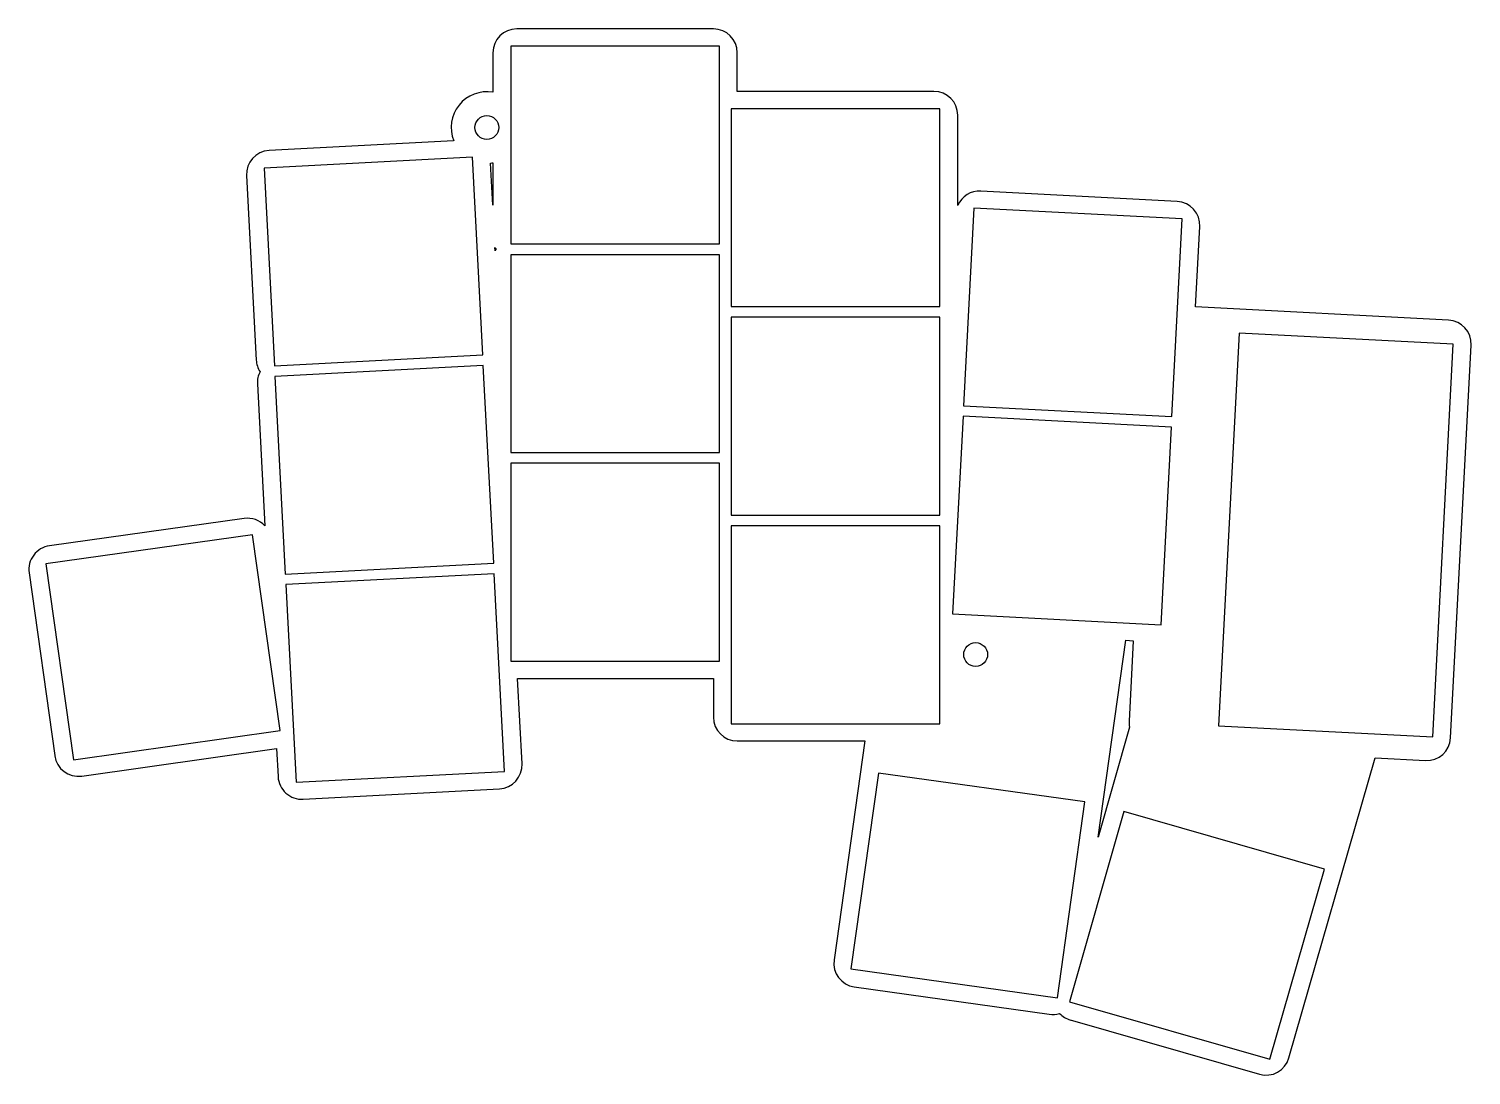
# Model space of a CAD drawing. Header units: millimetres. Extents: x 160 to 281, y -176 to -88.
import ezdxf

# ---------------------------------------------------------------- set-up
doc = ezdxf.new("R2010")
doc.units = ezdxf.units.MM

msp = doc.modelspace()

# ---------------------------------------------------------------- linework, layer by layer
for p, q in [((217.33, -88.16), (200.83, -88.16)), ((198.83, -90.16), (198.83, -93.48)), ((217.83, -89.61), (200.33, -89.61)), ((200.33, -89.61), (200.33, -106.21)), ((217.83, -106.21), (217.83, -89.61)), ((219.33, -93.41), (219.33, -90.16)), ((235.83, -93.41), (219.33, -93.41)), ((236.33, -94.86), (218.83, -94.86)), ((218.83, -94.86), (218.83, -111.46)), ((236.33, -111.46), (236.33, -94.86)), ((237.83, -102.97), (237.83, -95.41)), ((195.54, -97.56), (180.06, -98.37)), ((197.11, -98.93), (179.64, -99.84)), ((197.98, -115.5), (197.11, -98.93)), ((179.64, -99.84), (180.51, -116.42)), ((198.83, -102.96), (198.64, -99.42)), ((198.83, -99.4), (198.83, -102.96)), ((178.17, -100.47), (178.98, -115.95)), ((256.24, -102.64), (239.76, -101.78)), ((239.19, -103.2), (238.32, -119.78)), ((256.66, -104.11), (239.19, -103.2)), ((255.79, -120.69), (256.66, -104.11)), ((257.78, -111.48), (258.13, -104.74)), ((200.33, -106.21), (217.83, -106.21)), ((199.03, -106.79), (199.01, -106.5)), ((217.83, -107.11), (200.33, -107.11)), ((200.33, -107.11), (200.33, -123.71)), ((217.83, -123.71), (217.83, -107.11)), ((218.83, -111.46), (236.33, -111.46)), ((236.33, -112.36), (218.83, -112.36)), ((218.83, -112.36), (218.83, -128.96)), ((236.33, -128.96), (236.33, -112.36)), ((279, -112.59), (257.78, -111.48)), ((261.42, -113.68), (259.69, -146.63)), ((279.39, -114.62), (261.42, -113.68)), ((277.67, -147.57), (279.39, -114.62)), ((279.16, -147.65), (280.89, -114.7)), ((180.51, -116.42), (197.98, -115.5)), ((198.03, -116.4), (180.55, -117.32)), ((180.55, -117.32), (181.42, -133.9)), ((198.9, -132.98), (198.03, -116.4)), ((179.08, -117.95), (179.71, -129.85)), ((238.32, -119.78), (255.79, -120.69)), ((238.27, -120.67), (237.4, -137.25)), ((255.75, -121.59), (238.27, -120.67)), ((254.88, -138.17), (255.75, -121.59)), ((200.33, -123.71), (217.83, -123.71)), ((217.83, -124.61), (200.33, -124.61)), ((200.33, -124.61), (200.33, -141.21)), ((217.83, -141.21), (217.83, -124.61)), ((177.97, -129.24), (161.63, -131.54)), ((218.83, -128.96), (236.33, -128.96)), ((178.67, -130.61), (161.34, -133.04)), ((180.98, -147.04), (178.67, -130.61)), ((236.33, -129.86), (218.83, -129.86)), ((218.83, -129.86), (218.83, -146.46)), ((236.33, -146.46), (236.33, -129.86)), ((161.34, -133.04), (163.65, -149.48)), ((181.42, -133.9), (198.9, -132.98)), ((159.93, -133.79), (162.08, -149.14)), ((198.94, -133.88), (181.47, -134.79)), ((199.81, -150.46), (198.94, -133.88)), ((181.47, -134.79), (182.34, -151.37)), ((237.4, -137.25), (254.88, -138.17)), ((249.6, -155.97), (251.92, -139.46)), ((251.92, -139.46), (252.55, -139.5)), ((252.55, -139.5), (252.2, -146.24)), ((200.33, -141.21), (217.83, -141.21)), ((201.28, -149.83), (200.91, -142.66)), ((200.91, -142.66), (217.33, -142.66)), ((217.33, -142.66), (217.33, -145.91)), ((163.65, -149.48), (180.98, -147.04)), ((218.83, -146.46), (236.33, -146.46)), ((252.24, -146.75), (249.6, -155.97)), ((259.69, -146.63), (277.67, -147.57)), ((164.34, -150.85), (180.68, -148.55)), ((180.69, -148.55), (180.81, -150.9)), ((219.33, -147.91), (230.03, -147.91)), ((230.03, -147.91), (227.45, -166.28)), ((265.61, -174.5), (272.83, -149.32)), ((272.83, -149.32), (277.06, -149.54)), ((182.34, -151.37), (199.81, -150.46)), ((231.17, -150.6), (228.86, -167.03)), ((248.5, -153.03), (231.17, -150.6)), ((182.91, -152.79), (199.39, -151.93)), ((246.19, -169.47), (248.5, -153.03)), ((251.77, -153.84), (247.19, -169.79)), ((268.59, -158.66), (251.77, -153.84)), ((264.02, -174.62), (268.59, -158.66)), ((228.86, -167.03), (246.19, -169.47)), ((229.15, -168.54), (245.49, -170.84)), ((247.19, -169.79), (264.02, -174.62)), ((247.27, -171.32), (263.14, -175.87))]:
    msp.add_line(p, q)
for centre in [(198.33, -96.44), (239.33, -140.66)]:
    msp.add_circle(centre, 1)
for centre, radius, start, end in [((200.83, -90.16), 2, 90, 180), ((217.33, -90.16), 2, 0, 90), ((198.33, -96.44), 3, 440.4059, 561.8868), ((235.83, -95.41), 2, 0, 90), ((180.16, -100.37), 2, 93, 183), ((198.33, -96.44), 3, 276.0174, 279.5941), ((239.66, -103.77), 2, 87, 156.2044), ((256.13, -104.64), 2, 357, 87), ((200.83, -105.66), 2, 204.8634, 210), ((200.83, -107.66), 2, 150, 154.1325), ((278.89, -114.59), 2, 357, 87), ((180.98, -115.84), 2, 183, 213), ((181.08, -117.84), 2, 153, 183), ((178.25, -131.22), 2, 43.1019, 98), ((161.91, -133.52), 2, 98, 188), ((219.33, -145.91), 2, 180, 270), ((254.2, -146.34), 2, 177, 191.8029), ((180.4, -146.57), 2, 278, 278.1315), ((277.17, -147.55), 2, 267, 357), ((164.06, -148.87), 2, 188, 278), ((199.28, -149.93), 2, 273, 3), ((182.81, -150.8), 2, 183, 273), ((229.43, -166.56), 2, 172, 262), ((245.77, -168.86), 2, 262, 287.3251), ((247.83, -169.4), 2, 222.9656, 254), ((263.69, -173.95), 2, 254, 344)]:
    msp.add_arc(centre, radius, start, end)

doc.saveas('drawing.dxf')
